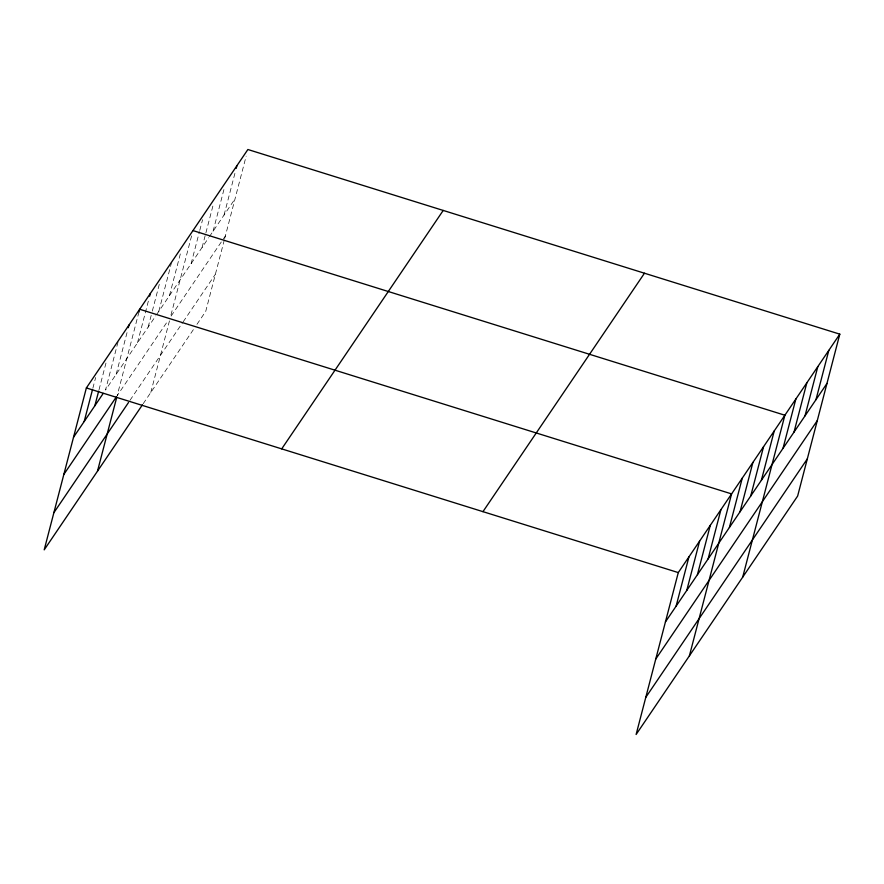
<?xml version="1.0" encoding="UTF-8"?>
<svg xmlns="http://www.w3.org/2000/svg" width="884" height="884" viewBox="0 0 884 884"><rect width="100%" height="100%" fill="white"/><g stroke="black" fill="none" stroke-linecap="round" stroke-linejoin="round"><path stroke-width="0.66" stroke-dasharray="4.42 3.31" d="M92.864 388.198L95.649 377.534M99.008 389.789L106.301 361.799M118.003 342.064L105.505 390.043L155.761 315.853M116.169 374.308L127.627 330.329M138.976 311.93L117.152 395.723L168.159 320.417M137.484 342.837L148.943 298.858M148.147 327.102L151.96 312.439M152.313 311.102L159.606 283.112M158.811 311.356L171.308 263.388M169.463 295.621L180.922 251.642M150.799 392.474L170.104 318.362M191.585 235.906L170.446 317.047L222.436 240.293M191.11 263.675L199.441 231.685M199.784 230.359L202.569 219.696M202.093 247.465L205.563 234.127M205.906 232.801L213.552 203.475M213.077 231.243L224.525 187.264M224.061 215.033L235.166 172.38M224.326 239.929L205.718 311.411L196.922 324.384M224.68 238.614L246.15 156.17M156.523 314.737L208.679 237.73M209.409 236.647L235.045 198.823M223.166 239.21L225.365 235.973M130.014 400.286L182.447 322.892M183.176 321.809L215.387 274.25M143.186 403.723L193.994 328.704"/><path stroke-width="1.33" d="M839.8 334.152L678.282 572.589L636.115 734.494L797.633 496.057L839.8 334.152L247.885 149.507L86.367 387.943L44.2 549.848L142.423 404.839M84.19 421.524L92.522 389.535M94.842 405.778L98.665 391.126M128.313 327.666L129.009 325.003M97.494 471.161L116.81 397.049M138.976 311.93L139.672 309.256L731.587 493.902L689.409 655.806M149.639 296.184L150.335 293.521M236.205 168.391L236.901 165.717M676.105 606.17L688.945 556.854M686.757 590.435L699.609 541.118M697.421 574.688L710.272 525.383M708.084 558.953L720.924 509.648M729.399 527.483L742.251 478.167M740.063 511.748L752.903 462.431M750.726 496.012L763.566 446.696M761.378 480.266L774.229 430.961M742.715 577.119L784.881 415.226L192.966 230.58M783.025 448.321L795.865 399.004M794.009 432.11L806.849 382.794M804.992 415.889L817.833 366.584M815.976 399.678L828.816 350.362M73.527 437.26L103.218 393.413M63.847 474.41L116.39 396.85M53.88 512.687L128.5 402.529M281.709 448.873L443.216 210.436M482.951 511.659L644.469 273.222M665.442 621.905L826.96 383.468M655.762 659.055L817.28 420.618M645.795 697.343L807.302 458.895M86.367 387.943L678.282 572.589"/></g></svg>
